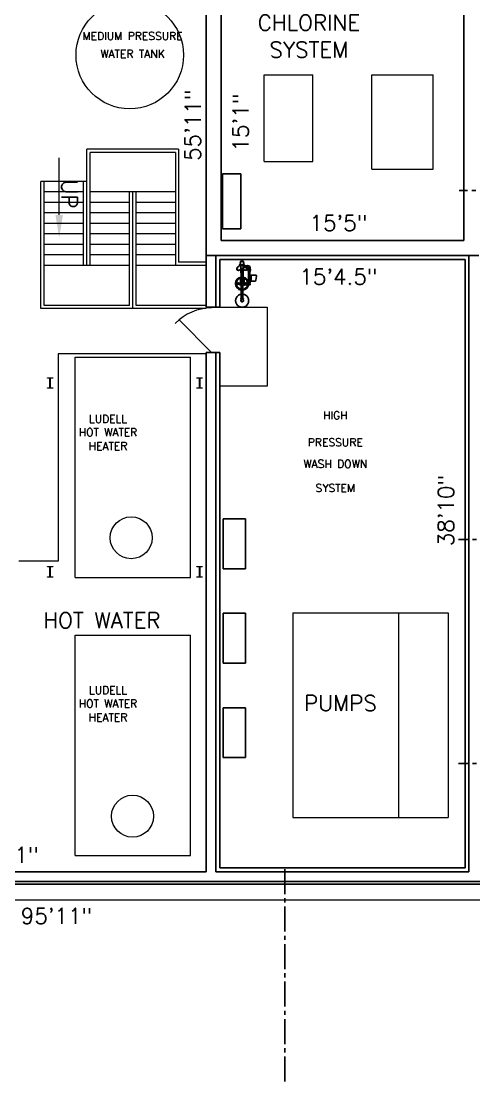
# Model space of a CAD drawing. Header units: inches. Extents: x -578 to 4567, y -980 to 6106.
# Drawn here: x 2173 to 2518, y 3358 to 4164 of the extents above; entities that cross this region are included whole.
import ezdxf
from ezdxf.enums import TextEntityAlignment as Align

# ---------------------------------------------------------------- set-up
doc = ezdxf.new("R2010")
doc.units = ezdxf.units.IN
doc.header["$LTSCALE"] = 25.4
doc.header["$MEASUREMENT"] = 0
doc.linetypes.add('CENTER2', pattern=[1.125, 0.75, -0.125, 0.125, -0.125])
doc.layers.get('0').update_dxf_attribs({"linetype": 'CONTINUOUS', "lineweight": 20})
for name, color, linetype in [('A-COL-GRID', 8, 'CENTER2'), ('A-DIMS', 1, 'CONTINUOUS'), ('A-ELEC', 6, 'CONTINUOUS'), ('A-FIXT', 4, 'CONTINUOUS'), ('A-ROOMNAME', 6, 'CONTINUOUS'), ('A-TEXT', 2, 'CONTINUOUS'), ('A-WALL-CMU', 30, 'CONTINUOUS'), ('A-WALL-IMP', 6, 'CONTINUOUS')]:
    doc.layers.add(name, color=color, linetype=linetype)
for name, color, linetype, lineweight in [('A-COLUMNS', 6, 'CONTINUOUS', 20), ('A-CURB', 13, 'CONTINUOUS', 20), ('A-DOOR', 1, 'CONTINUOUS', 20), ('A-EQ', 111, 'CONTINUOUS', 20), ('A-STAIR', 4, 'CONTINUOUS', 20)]:
    doc.layers.add(name, color=color, linetype=linetype, lineweight=lineweight)
doc.styles.add('ROMANS', font='romans')
doc.styles.add('SIMPLEX', font='simplex')

# ---------------------------------------------------------------- blocks, each defined once
blk = doc.blocks.new('15410016')
for points in [[(-4.86, 3.94, 0), (-4.97, 4.42, 0), (-5.12, 4.89, 0), (-5.33, 5.34, 0), (-5.57, 5.76, 0), (-5.86, 6.17, 0), (-6.19, 6.54, 0), (-6.55, 6.87, 0), (-6.94, 7.17, 0), (-7.36, 7.43, 0), (-7.8, 7.65, 0), (-8.26, 7.82, 0), (-8.74, 7.94, 0), (-9.22, 8.02, 0), (-9.72, 8.05, 0), (-10.21, 8.03, 0), (-10.7, 7.96, 0), (-11.18, 7.85, 0), (-11.64, 7.69, 0), (-12.09, 7.48, 0), (-12.51, 7.23, 0), (-12.91, 6.94, 0), (-13.28, 6.61, 0), (-13.61, 6.24, 0), (-13.9, 5.85, 0), (-14.16, 5.43, 0), (-14.37, 4.98, 0), (-14.54, 4.52, 0), (-14.66, 4.04, 0), (-14.73, 3.55, 0), (-14.75, 3.06, 0), (-14.73, 2.57, 0), (-14.65, 2.08, 0), (-14.53, 1.6, 0), (-14.37, 1.14, 0), (-14.15, 0.7, 0), (-13.9, 0.27, 0), (-13.6, -0.12, 0), (-13.27, -0.48, 0), (-12.9, -0.81, 0), (-12.5, -1.1, 0), (-12.08, -1.35, 0), (-11.63, -1.56, 0), (-11.17, -1.72, 0), (-10.69, -1.84, 0), (-10.2, -1.9, 0), (-9.71, -1.92, 0), (-9.22, -1.89, 0), (-8.73, -1.81, 0), (-8.25, -1.69, 0), (-7.79, -1.51, 0), (-7.35, -1.3, 0), (-6.93, -1.04, 0), (-6.54, -0.74, 0), (-6.18, -0.4, 0), (-5.85, -0.03, 0), (-5.57, 0.37, 0), (-5.32, 0.8, 0), (-5.12, 1.25, 0), (-4.97, 1.72, 0), (-4.86, 2.2, 0)], [(-9.35, 3.94, 0), (-9.43, 3.98, 0), (-9.52, 4, 0), (-9.6, 4.02, 0), (-9.69, 4.03, 0), (-9.78, 4.03, 0), (-9.87, 4.03, 0), (-9.96, 4.02, 0), (-10.05, 3.99, 0), (-10.13, 3.96, 0), (-10.21, 3.93, 0), (-10.29, 3.88, 0), (-10.36, 3.83, 0), (-10.43, 3.77, 0), (-10.49, 3.71, 0), (-10.55, 3.64, 0), (-10.6, 3.57, 0), (-10.64, 3.49, 0), (-10.67, 3.41, 0), (-10.7, 3.32, 0), (-10.72, 3.23, 0), (-10.73, 3.14, 0), (-10.74, 3.06, 0), (-10.73, 2.97, 0), (-10.72, 2.88, 0), (-10.7, 2.79, 0), (-10.67, 2.71, 0), (-10.63, 2.63, 0), (-10.59, 2.55, 0), (-10.54, 2.48, 0), (-10.48, 2.41, 0), (-10.42, 2.34, 0), (-10.35, 2.29, 0), (-10.27, 2.24, 0), (-10.19, 2.19, 0), (-10.11, 2.16, 0), (-10.03, 2.13, 0), (-9.94, 2.11, 0), (-9.85, 2.1, 0), (-9.76, 2.1, 0), (-9.67, 2.1, 0), (-9.59, 2.11, 0), (-9.5, 2.13, 0), (-9.41, 2.16, 0), (-9.33, 2.2, 0)], [(-9.76, 3.94, 0), (-9.85, 3.94, 0), (-9.93, 3.93, 0), (-10.02, 3.9, 0), (-10.1, 3.88, 0), (-10.18, 3.84, 0), (-10.25, 3.8, 0), (-10.32, 3.74, 0), (-10.38, 3.69, 0), (-10.44, 3.62, 0), (-10.49, 3.55, 0), (-10.54, 3.48, 0), (-10.57, 3.4, 0), (-10.6, 3.32, 0), (-10.63, 3.24, 0), (-10.64, 3.15, 0), (-10.64, 3.06, 0), (-10.64, 2.98, 0), (-10.63, 2.89, 0), (-10.6, 2.81, 0), (-10.57, 2.73, 0), (-10.54, 2.65, 0), (-10.49, 2.58, 0), (-10.44, 2.51, 0), (-10.38, 2.44, 0), (-10.32, 2.39, 0), (-10.25, 2.33, 0), (-10.18, 2.29, 0), (-10.1, 2.25, 0), (-10.02, 2.23, 0), (-9.93, 2.2, 0), (-9.85, 2.19, 0), (-9.76, 2.19, 0)], [(-9.35, 3.94, 0), (-9.76, 3.94, 0)], [(-9.76, 2.19, 0), (-9.33, 2.2, 0)], [(-8.34, 3.94, 0), (-9.35, 3.94, 0)], [(-8.34, 3.94, 0), (-9.35, 3.94, 0)], [(-8.34, 2.2, 0), (-9.33, 2.2, 0)], [(-8.34, 2.2, 0), (-9.33, 2.2, 0)], [(-8.34, 2.29, 0), (-8.34, 3.97, 0)], [(-8.34, 2.29, 0), (-8.34, 3.97, 0)], [(-8.34, 2.15, 0), (-8.34, 2.3, 0)], [(-8.34, 2.15, 0), (-8.34, 2.3, 0)], [(-8.15, 4.03, 0), (-8.28, 4.03, 0)], [(-8.15, 4.03, 0), (-8.28, 4.03, 0)], [(-8.15, 2.09, 0), (-8.28, 2.09, 0)], [(-8.15, 2.09, 0), (-8.28, 2.09, 0)], [(-8.09, 2.28, 0), (-8.09, 3.97, 0)], [(-8.09, 2.28, 0), (-8.09, 3.97, 0)], [(-8.09, 2.29, 0), (-8.09, 2.48, 0)], [(-8.09, 2.29, 0), (-8.09, 2.48, 0)], [(-8.09, 2.29, 0), (-8.09, 2.48, 0)], [(-8.09, 2.29, 0), (-8.09, 2.48, 0)], [(-8.09, 2.15, 0), (-8.09, 2.3, 0)], [(-8.09, 2.15, 0), (-8.09, 2.3, 0)], [(4.38, 3.72, 0), (-8.08, 3.72, 0)], [(4.38, 2.41, 0), (-8.08, 2.41, 0)], [(2.1, 1.45, 0), (2.1, 1.33, 0)], [(2.1, 1.45, 0), (6.5, 1.45, 0)], [(2.1, 1.33, 0), (6.5, 1.33, 0)], [(2.39, 3.72, 0), (2.39, 4.83, 0)], [(2.39, 1.45, 0), (2.39, 2.41, 0)], [(2.39, 1.45, 0), (2.39, 1.63, 0)], [(2.39, 0.88, 0), (2.39, 1.33, 0)], [(2.39, -3.04, 0), (2.39, 1.33, 0)], [(2.53, 4.96, 0), (2.53, 4.96, 0)], [(2.53, 1.77, 0), (2.53, 1.77, 0)], [(2.53, 0.74, 0), (2.53, 0.74, 0)], [(2.66, 4.83, 0), (2.66, 3.72, 0)], [(2.66, 2.41, 0), (2.66, 1.45, 0)], [(2.66, 1.45, 0), (2.66, 1.63, 0)], [(2.66, 0.88, 0), (2.66, 1.33, 0)], [(2.66, 1.33, 0), (2.66, 1.01, 0)], [(2.66, 0.88, 0), (2.66, -3.04, 0)], [(2.76, 5.89, 0), (2.76, 6.1, 0)], [(2.76, 0.04, 0), (2.76, 0.23, 0)], [(3.02, 5.5, 0), (3.02, 3.72, 0)], [(3.02, 2.41, 0), (3.02, 1.45, 0)], [(3.02, 1.33, 0), (3.02, 0.64, 0)], [(3.52, 5.5, 0), (3.52, 3.72, 0)], [(3.52, 2.41, 0), (3.52, 1.45, 0)], [(3.52, 0.63, 0), (3.52, 1.33, 0)], [(3.52, 1.31, 0), (3.52, 0.97, 0)], [(3.77, 0.04, 0), (3.77, 0.25, 0)], [(3.78, 5.88, 0), (3.78, 6.02, 0)], [(4.38, 4.16, 0), (5.52, 4.16, 0)], [(4.38, 4.16, 0), (4.38, 1.99, 0)], [(5.52, 3.62, 0), (4.38, 3.62, 0)], [(5.52, 2.53, 0), (4.38, 2.53, 0)], [(4.38, 1.99, 0), (5.52, 1.99, 0)], [(6.63, 4.29, 0), (5.52, 4.29, 0)], [(5.52, 4.29, 0), (5.52, 1.83, 0)], [(5.52, 3.67, 0), (6.63, 3.67, 0)], [(5.52, 2.48, 0), (6.63, 2.48, 0)], [(5.52, 1.83, 0), (6.63, 1.83, 0)], [(5.95, 1.83, 0), (5.95, 1.45, 0)], [(6.2, 1.83, 0), (6.2, 1.45, 0)], [(6.5, 1.45, 0), (6.5, 1.33, 0)], [(6.63, 1.83, 0), (6.63, 4.29, 0)], [(6.63, 4.16, 0), (7.77, 4.16, 0)], [(7.77, 3.62, 0), (6.63, 3.62, 0)], [(7.77, 2.53, 0), (6.63, 2.53, 0)], [(6.63, 1.99, 0), (7.77, 1.99, 0)], [(14.56, 3.72, 0), (7.76, 3.72, 0)], [(14.56, 2.41, 0), (7.76, 2.41, 0)], [(7.77, 4.16, 0), (7.77, 1.99, 0)], [(14.58, 3.85, 0), (8.21, 3.85, 0)], [(14.58, 2.28, 0), (8.21, 2.28, 0)], [(15.71, 6.5, 0), (15.64, 6.61, 0), (15.57, 6.7, 0), (15.48, 6.79, 0), (15.39, 6.87, 0), (15.29, 6.94, 0), (15.18, 7, 0), (15.07, 7.05, 0), (14.95, 7.09, 0), (14.83, 7.11, 0), (14.71, 7.13, 0), (14.59, 7.13, 0), (14.46, 7.12, 0), (14.34, 7.1, 0), (14.23, 7.06, 0), (14.11, 7.02, 0), (14, 6.96, 0), (13.9, 6.9, 0), (13.8, 6.82, 0), (13.72, 6.73, 0), (13.64, 6.64, 0), (13.57, 6.54, 0), (13.51, 6.43, 0), (13.46, 6.32, 0), (13.42, 6.2, 0), (13.39, 6.08, 0), (13.38, 5.96, 0), (13.38, 5.84, 0), (13.39, 5.72, 0), (13.41, 5.6, 0), (13.44, 5.48, 0), (13.49, 5.36, 0), (13.55, 5.25, 0)], [(14.58, 2.28, 0), (14.58, 3.97, 0)], [(14.58, 2.28, 0), (14.58, 3.97, 0)], [(14.58, 2.29, 0), (14.58, 2.48, 0)], [(14.58, 2.29, 0), (14.58, 2.48, 0)], [(14.58, 2.29, 0), (14.58, 2.48, 0)], [(14.58, 2.29, 0), (14.58, 2.48, 0)], [(14.58, 2.15, 0), (14.58, 2.3, 0)], [(14.58, 2.15, 0), (14.58, 2.3, 0)], [(14.64, 4.03, 0), (14.76, 4.03, 0)], [(14.64, 4.03, 0), (14.76, 4.03, 0)], [(14.64, 2.09, 0), (14.76, 2.09, 0)], [(14.64, 2.09, 0), (14.76, 2.09, 0)], [(14.82, 2.29, 0), (14.82, 3.97, 0)], [(14.82, 2.29, 0), (14.82, 3.97, 0)], [(14.82, 3.94, 0), (15.84, 3.94, 0)], [(14.82, 3.94, 0), (15.84, 3.94, 0)], [(14.82, 2.15, 0), (14.82, 2.3, 0)], [(14.82, 2.15, 0), (14.82, 2.3, 0)], [(14.82, 2.2, 0), (15.82, 2.2, 0)], [(14.82, 2.2, 0), (15.82, 2.2, 0)], [(15.28, 1.45, 0), (15.28, 1.57, 0)], [(17.02, 1.64, 0), (15.35, 1.64, 0)], [(17.04, 1.39, 0), (15.35, 1.39, 0)], [(15.38, 1.64, 0), (15.38, 2.2, 0)], [(15.47, 1.11, 0), (15.47, 1.39, 0)], [(15.65, 1.11, 0), (15.47, 1.11, 0)], [(15.65, 1.11, 0), (16.87, 1.11, 0)], [(15.65, -1.2, 0), (15.65, 1.11, 0)], [(15.82, 2.2, 0), (15.9, 2.16, 0), (15.99, 2.13, 0), (16.07, 2.11, 0), (16.16, 2.1, 0), (16.25, 2.1, 0), (16.34, 2.1, 0), (16.43, 2.11, 0), (16.51, 2.13, 0), (16.6, 2.16, 0), (16.68, 2.19, 0), (16.76, 2.24, 0), (16.83, 2.29, 0), (16.9, 2.34, 0), (16.97, 2.41, 0), (17.02, 2.48, 0), (17.07, 2.55, 0), (17.12, 2.63, 0), (17.15, 2.71, 0), (17.18, 2.79, 0), (17.2, 2.88, 0), (17.22, 2.97, 0), (17.22, 3.06, 0), (17.22, 3.14, 0), (17.21, 3.23, 0), (17.19, 3.32, 0), (17.16, 3.41, 0), (17.13, 3.49, 0), (17.08, 3.57, 0), (17.03, 3.64, 0), (16.98, 3.71, 0), (16.92, 3.77, 0), (16.85, 3.83, 0), (16.78, 3.88, 0), (16.7, 3.93, 0), (16.62, 3.96, 0), (16.53, 3.99, 0), (16.45, 4.02, 0), (16.36, 4.03, 0), (16.27, 4.03, 0), (16.18, 4.03, 0), (16.09, 4.02, 0), (16, 4, 0), (15.92, 3.98, 0), (15.84, 3.94, 0)], [(16.25, 2.19, 0), (15.82, 2.2, 0)], [(15.84, 3.94, 0), (16.25, 3.94, 0)], [(16.25, 2.19, 0), (16.33, 2.19, 0), (16.42, 2.2, 0), (16.5, 2.23, 0), (16.58, 2.25, 0), (16.66, 2.29, 0), (16.74, 2.33, 0), (16.81, 2.39, 0), (16.87, 2.44, 0), (16.93, 2.51, 0), (16.98, 2.58, 0), (17.02, 2.65, 0), (17.06, 2.73, 0), (17.09, 2.81, 0), (17.11, 2.89, 0), (17.12, 2.98, 0), (17.13, 3.06, 0), (17.12, 3.15, 0), (17.11, 3.24, 0), (17.09, 3.32, 0), (17.06, 3.4, 0), (17.02, 3.48, 0), (16.98, 3.55, 0), (16.93, 3.62, 0), (16.87, 3.69, 0), (16.81, 3.74, 0), (16.74, 3.8, 0), (16.66, 3.84, 0), (16.58, 3.88, 0), (16.5, 3.9, 0), (16.42, 3.93, 0), (16.33, 3.94, 0), (16.25, 3.94, 0)], [(17.68, 2.19, 0), (16.67, 2.19, 0)], [(17.68, 3.93, 0), (16.69, 3.93, 0)], [(16.87, 1.11, 0), (17.05, 1.11, 0)], [(16.87, -1.2, 0), (16.87, 1.11, 0)], [(17.16, 1.64, 0), (17.02, 1.64, 0)], [(17.16, 1.39, 0), (17.02, 1.39, 0)], [(17.05, 1.11, 0), (17.05, 1.39, 0)], [(17.12, 1.64, 0), (17.12, 2.19, 0)], [(17.23, 1.45, 0), (17.23, 1.57, 0)], [(17.68, 3.98, 0), (17.68, 3.83, 0)], [(17.68, 3.84, 0), (17.68, 2.16, 0)], [(17.87, 4.04, 0), (17.74, 4.04, 0)], [(17.87, 2.1, 0), (17.74, 2.1, 0)], [(17.93, 3.98, 0), (17.93, 3.83, 0)], [(17.93, 3.85, 0), (17.93, 2.16, 0)], [(19.5, 1.82, 0), (19.62, 1.82, 0), (19.75, 1.84, 0), (19.87, 1.87, 0), (19.98, 1.91, 0), (20.09, 1.96, 0), (20.2, 2.03, 0), (20.3, 2.1, 0), (20.39, 2.18, 0), (20.47, 2.27, 0), (20.54, 2.37, 0), (20.61, 2.48, 0), (20.66, 2.59, 0), (20.7, 2.7, 0), (20.73, 2.82, 0), (20.75, 2.94, 0), (20.75, 3.06, 0), (20.75, 3.19, 0), (20.73, 3.31, 0), (20.7, 3.43, 0), (20.66, 3.54, 0), (20.61, 3.65, 0), (20.54, 3.76, 0), (20.47, 3.86, 0), (20.39, 3.95, 0), (20.3, 4.03, 0), (20.2, 4.1, 0), (20.09, 4.17, 0), (19.98, 4.22, 0), (19.87, 4.26, 0), (19.75, 4.29, 0), (19.62, 4.31, 0), (19.5, 4.32, 0)], [(4.27, -3.08, 0), (4.07, -3.08, 0)], [(4.27, -1.83, 0), (4.27, -1.88, 0)], [(4.27, -1.88, 0), (4.27, -2.99, 0)], [(4.27, -3.08, 0), (4.27, -2.98, 0)], [(4.4, -3.13, 0), (4.31, -3.13, 0)], [(4.45, -1.79, 0), (4.45, -3.07, 0), (5.15, -3.07, 0), (5.15, -1.77, 0), (4.54, -1.77, 0)], [(4.45, -1.79, 0), (4.45, -1.88, 0)], [(4.45, -1.87, 0), (4.45, -3, 0)], [(4.45, -1.88, 0), (4.45, -2.99, 0)], [(4.45, -1.88, 0), (4.45, -2.99, 0)], [(4.45, -2.1, 0), (5.15, -2.1, 0)], [(4.45, -2.75, 0), (5.15, -2.75, 0)], [(4.45, -3.08, 0), (4.45, -2.98, 0)], [(4.45, -3.08, 0), (4.45, -2.98, 0)], [(4.45, -3.08, 0), (4.45, -2.98, 0)], [(5.15, -1.57, 0), (5.15, -3.42, 0), (6.22, -3.42, 0), (6.22, -1.43, 0), (5.47, -1.43, 0)], [(5.15, -1.96, 0), (6.22, -1.96, 0)], [(5.15, -2.89, 0), (6.22, -2.89, 0)], [(5.19, -4, 0), (5.19, -6.78, 0)], [(5.36, -3.42, 0), (5.36, -3.82, 0)], [(5.38, -3.81, 0), (9.57, -3.81, 0)], [(8.87, -8.05, 0), (5.81, -7.51, 0)], [(5.92, -3.42, 0), (5.92, -3.81, 0)], [(6.22, -2.1, 0), (6.92, -2.1, 0)], [(6.22, -2.75, 0), (6.92, -2.75, 0)], [(6.92, -1.81, 0), (12.58, -1.81, 0)], [(6.92, -1.81, 0), (6.92, -3.03, 0)], [(6.92, -3.03, 0), (12.58, -3.03, 0)], [(9.75, -4, 0), (9.75, -7.32, 0)], [(12.58, -2.08, 0), (13.28, -2.08, 0)], [(12.58, -2.73, 0), (13.28, -2.73, 0)], [(13.28, -1.94, 0), (14.36, -1.94, 0)], [(13.28, -2.87, 0), (14.36, -2.87, 0)], [(14.36, -2.08, 0), (15.06, -2.08, 0)], [(14.36, -2.73, 0), (15.06, -2.73, 0)], [(15.06, -1.75, 0), (15.06, -1.86, 0)], [(15.06, -2.97, 0), (15.06, -1.84, 0)], [(15.06, -3.06, 0), (15.06, -2.96, 0)], [(15.1, -1.71, 0), (15.17, -1.71, 0)], [(15.1, -3.11, 0), (15.17, -3.11, 0)], [(15.21, -1.76, 0), (15.43, -1.76, 0)], [(15.21, -2.97, 0), (15.21, -1.84, 0)], [(15.21, -3.06, 0), (15.21, -2.96, 0)], [(15.42, -3.06, 0), (15.21, -3.06, 0)], [(15.22, -1.75, 0), (15.22, -1.86, 0)], [(15.56, -1.25, 0), (15.56, -1.34, 0)], [(15.61, -1.2, 0), (15.71, -1.2, 0)], [(15.61, -1.38, 0), (15.71, -1.38, 0)], [(15.61, -1.38, 0), (15.61, -1.58, 0)], [(15.7, -1.2, 0), (16.83, -1.2, 0)], [(15.71, -1.2, 0), (16.82, -1.2, 0)], [(15.71, -1.2, 0), (16.82, -1.2, 0)], [(15.71, -1.38, 0), (16.82, -1.38, 0)], [(16.92, -1.2, 0), (16.81, -1.2, 0)], [(16.92, -1.2, 0), (16.81, -1.2, 0)], [(16.92, -1.2, 0), (16.81, -1.2, 0)], [(16.92, -1.38, 0), (16.81, -1.38, 0)], [(16.91, -1.38, 0), (16.91, -1.58, 0)], [(16.96, -1.25, 0), (16.96, -1.34, 0)]]:
    blk.add_polyline3d(points)
for points in [[(6.22, -1.77, 0), (6.92, -1.77, 0), (6.92, -3.07, 0)], [(6.22, -1.77, 0), (6.92, -3.07, 0), (6.22, -3.07, 0)], [(12.58, -1.76, 0), (13.28, -1.76, 0), (13.28, -3.06, 0)], [(12.58, -1.76, 0), (13.28, -3.06, 0), (12.58, -3.06, 0)], [(13.28, -1.41, 0), (14.36, -1.41, 0), (14.36, -3.4, 0)], [(13.28, -1.41, 0), (14.36, -3.4, 0), (13.28, -3.4, 0)], [(14.36, -1.76, 0), (15.06, -1.76, 0), (15.06, -3.06, 0)], [(14.36, -1.76, 0), (15.06, -3.06, 0), (14.36, -3.06, 0)]]:
    blk.add_polyline3d(points, close=True)
for centre, radius in [((-1.02, 4.21), 0.023), ((-1.02, 1.92), 0.023), ((-0.63, 0.84), 0.023), ((-0.57, 5.28), 0.023), ((0.13, 6.2), 0.023), ((1.05, 6.91), 0.023), ((2.12, 7.35), 0.023), ((3.27, 7.5), 0.023), ((4.42, 7.35), 0.023), ((5.49, 6.91), 0.023), ((6.41, 6.2), 0.023), ((7.11, 5.28), 0.023), ((7.11, 0.85), 0.023), ((7.56, 4.21), 0.023), ((7.56, 1.92), 0.023), ((14.25, 6.53), 0.219), ((20.25, 3.06), 0.219), ((0.13, -0.07), 0.023), ((1.05, -0.78), 0.023), ((2.12, -1.22), 0.023), ((3.27, -1.37), 0.023), ((4.42, -1.22), 0.023), ((5.49, -0.78), 0.023), ((6.41, -0.07), 0.023), ((14.25, -0.4), 0.219)]:
    blk.add_circle(centre, radius)
for centre, radius, start, end in [((3.27, 3.06), 5, 7.55628, 172.44372), ((-8.27, 3.97), 0.063, 91.99991, 179.99987), ((-8.27, 3.97), 0.063, 91.99991, 179.99987), ((-8.27, 2.15), 0.063, 180.00013, 268.00009), ((-8.27, 2.15), 0.063, 180.00013, 268.00009), ((-8.15, 3.97), 0.063, 0.00013, 88.00009), ((-8.15, 3.97), 0.063, 0.00013, 88.00009), ((-8.15, 2.15), 0.063, 271.99991, 359.99987), ((-8.15, 2.15), 0.063, 271.99991, 359.99987), ((3.27, 3.06), 5, 187.55626, 259.8864), ((3.27, 3.06), 4.84, 7.80115, 172.19885), ((3.27, 3.06), 4.84, 187.80109, 259.55707), ((3.27, 3.06), 4.69, 8.06326, 171.93674), ((3.27, 3.06), 4.69, 188.06331, 259.20432), ((3.27, 3.06), 4.31, 14.6592, 171.23025), ((3.27, 3.06), 4.31, 188.76983, 258.25274), ((3.27, 3.06), 1.41, 128.64416, 152.11967), ((3.27, 3.06), 1.41, 128.64416, 152.11967), ((3.27, 3.06), 1.41, 207.88097, 231.35648), ((2.53, 4.83), 0.136, 89.99996, 180.00004), ((2.53, 1.63), 0.136, 89.99996, 180.00004), ((2.53, 0.88), 0.136, 179.99996, 270.00004), ((2.53, 4.83), 0.136, 359.99996, 450.00004), ((2.53, 1.63), 0.136, 359.99996, 450.00004), ((2.53, 0.88), 0.136, 269.99996, 360.00004), ((3.27, 3.06), 1.41, 100.24156, 115.52035), ((3.27, 3.06), 1.41, 100.24156, 115.52035), ((3.27, 3.06), 4.84, 262.81603, 352.19883), ((3.27, 3.06), 5, 263.04132, 352.44372), ((3.27, 3.06), 4.69, 262.57489, 351.93672), ((3.27, 3.06), 4.31, 261.92518, 345.53621), ((3.27, 3.06), 1.41, 244.47984, 256.56105), ((3.27, 3.06), 1.41, 244.47965, 259.75844), ((3.22, 6.08), 0.469, 156.36948, 179.81075), ((3.22, 6.08), 0.469, 179.80892, 184.51155), ((3.16, 5.89), 0.403, 155.00036, 180.00041), ((3.16, 5.89), 0.403, 179.99959, 204.99964), ((3.16, 0.24), 0.404, 155.01538, 180.00048), ((3.16, 0.24), 0.404, 179.99953, 204.98462), ((3.23, 0.05), 0.472, 173.42182, 179.99686), ((3.23, 0.05), 0.472, 180.00211, 203.2769), ((3.25, 6.07), 0.492, 133.49739, 156.36563), ((3.21, 5.87), 0.46, 131.61171, 154.99764), ((3.21, 5.92), 0.46, 205.00053, 228.38646), ((3.21, 0.22), 0.46, 131.63341, 155.0148), ((3.21, 0.26), 0.46, 204.98524, 228.36663), ((3.24, 5.83), 0.51, 110.20147, 131.61504), ((3.24, 5.96), 0.51, 228.38236, 249.79594), ((3.26, 6.06), 0.512, 111.4004, 133.50216), ((3.24, 0.18), 0.509, 110.21337, 131.63372), ((3.27, 6.04), 0.537, 89.80856, 111.39713), ((3.27, 5.77), 0.572, 90.00085, 110.20132), ((3.27, 6.01), 0.572, 249.8015, 270.00196), ((3.27, 0.12), 0.571, 89.99975, 110.21295), ((3.2, 5.87), 0.106, 151.52024, 179.99661), ((3.2, 5.87), 0.106, 180.00069, 208.47706), ((3.2, 0.27), 0.106, 151.52213, 179.9985), ((3.2, 0.27), 0.106, 180.00177, 208.47814), ((3.23, 5.86), 0.146, 127.3699, 151.52692), ((3.23, 5.89), 0.146, 208.47916, 232.63618), ((3.23, 0.25), 0.146, 127.36564, 151.52267), ((3.23, 0.29), 0.146, 208.47673, 232.63375), ((3.25, 5.83), 0.185, 107.54594, 127.36), ((3.25, 5.92), 0.185, 232.63199, 252.44605), ((3.25, 0.22), 0.185, 107.55315, 127.36721), ((3.25, 0.32), 0.185, 232.63279, 252.44685), ((3.27, 5.78), 0.235, 90.00454, 107.55715), ((3.27, 5.97), 0.235, 252.44285, 269.99546), ((3.27, 0.17), 0.235, 89.99979, 107.5524), ((3.27, 0.36), 0.235, 252.44681, 269.99942), ((3.27, 6.04), 0.537, 68.21942, 89.80801), ((3.27, 5.77), 0.572, 69.79868, 89.99915), ((3.27, 5.78), 0.235, 72.44285, 89.99546), ((3.27, 5.97), 0.235, 270.00454, 287.55715), ((3.27, 6.01), 0.572, 269.99804, 290.1985), ((3.27, 0.12), 0.571, 69.78705, 90.00025), ((3.27, 0.17), 0.235, 72.4476, 90.00021), ((3.27, 0.36), 0.235, 270.00058, 287.55319), ((3.29, 5.83), 0.185, 52.64, 72.45406), ((3.29, 5.92), 0.185, 287.55395, 307.36801), ((3.29, 0.22), 0.185, 52.63279, 72.44685), ((3.29, 0.32), 0.185, 287.55315, 307.36721), ((3.31, 5.86), 0.146, 28.47308, 52.6301), ((3.31, 5.89), 0.146, 307.36382, 331.52084), ((3.31, 0.25), 0.146, 28.47733, 52.63436), ((3.31, 0.29), 0.146, 307.36625, 331.52327), ((3.34, 5.87), 0.106, 0.00339, 28.47976), ((3.34, 5.87), 0.106, 331.52294, 359.99931), ((3.34, 0.27), 0.106, 0.0015, 28.47787), ((3.34, 0.27), 0.106, 331.52186, 359.99823), ((3.29, 5.83), 0.51, 48.38651, 69.80008), ((3.29, 5.96), 0.51, 290.20251, 311.61609), ((3.29, 0.18), 0.509, 48.36628, 69.78663), ((3.28, 6.06), 0.512, 46.11749, 68.21925), ((3.27, 3.06), 1.41, 38.14257, 79.75757), ((3.27, 3.06), 1.41, 38.14257, 79.75757), ((3.27, 3.06), 1.41, 280.24194, 321.85694), ((3.27, 3.06), 1.41, 280.24194, 321.85694), ((3.32, 0.26), 0.46, 311.63337, 335.01476), ((3.29, 6.07), 0.492, 23.25249, 46.12073), ((3.32, 5.87), 0.46, 24.9999, 48.38583), ((3.32, 5.92), 0.46, 311.61601, 335.00194), ((3.32, 0.22), 0.46, 24.9852, 48.36659), ((3.31, 6.08), 0.469, 359.80815, 383.24942), ((3.37, 5.89), 0.403, 359.99959, 384.99964), ((3.37, 5.89), 0.403, 335.00036, 360.00041), ((3.37, 0.24), 0.404, 359.99952, 384.98462), ((3.37, 0.24), 0.404, 335.01538, 360.00047), ((3.3, 0.05), 0.472, 336.72605, 360.00083), ((3.3, 0.05), 0.472, 0.00311, 3.61513), ((3.31, 6.08), 0.469, 351.86129, 359.8092), ((4, 7.13), 0.187, 79.82226, 90.00709), ((14.63, 0.25), 1.25, 149.9748, 325.14751), ((9.76, 3.06), 4.38, 11.55179, 30.02563), ((9.76, 3.06), 4.37, 329.97789, 348.56276), ((14.64, 3.97), 0.063, 91.99991, 179.99987), ((14.64, 3.97), 0.063, 91.99991, 179.99987), ((14.64, 2.15), 0.063, 180.00013, 268.00009), ((14.64, 2.15), 0.063, 180.00013, 268.00009), ((14.76, 3.97), 0.063, 0.00013, 88.00009), ((14.76, 3.97), 0.063, 0.00013, 88.00009), ((14.76, 2.15), 0.063, 271.99991, 359.99987), ((14.76, 2.15), 0.063, 271.99991, 359.99987), ((15.35, 1.57), 0.063, 90.02743, 178.02739), ((15.35, 1.45), 0.063, 181.97261, 269.97257), ((19.5, 8.69), 4.38, 209.97576, 270.02468), ((19.5, -2.56), 4.38, 89.9753, 126.94039), ((17.16, 1.57), 0.063, 2.0181, 90.01805), ((17.16, 1.45), 0.063, 269.98195, 357.9819), ((17.75, 3.98), 0.063, 92.00446, 180.00441), ((17.75, 2.16), 0.063, 180.00013, 268.00009), ((17.87, 3.98), 0.063, 359.99559, 447.99554), ((17.87, 2.16), 0.063, 271.99991, 359.99987), ((2.53, -3.04), 0.136, 179.99996, 270.00004), ((2.53, -3.04), 0.136, 269.99996, 360.00004), ((4.07, -1.6), 1.48, 198.44901, 269.99999), ((3.25, 0.06), 0.492, 203.27508, 226.08131), ((3.24, 0.3), 0.509, 228.36628, 249.78663), ((3.26, 0.07), 0.508, 226.08201, 248.25541), ((3.27, 0.36), 0.571, 249.78677, 269.99997), ((3.27, 0.09), 0.528, 248.25404, 269.99972), ((3.27, 0.36), 0.571, 270.00003, 290.21323), ((3.27, 0.09), 0.528, 269.99974, 291.74542), ((3.29, 0.3), 0.509, 290.21337, 311.63372), ((3.27, 0.07), 0.508, 291.74618, 313.91958), ((3.28, 0.06), 0.492, 313.91869, 336.72492), ((4.31, -3.08), 0.0453, 180.00127, 268.00122), ((4.4, -3.08), 0.0453, 271.99878, 359.99873), ((4.4, -3.08), 0.0453, 271.99878, 359.99873), ((4.4, -3.08), 0.0453, 271.99878, 359.99873), ((5.38, -4), 0.188, 89.99996, 180.00004), ((5.94, -6.78), 0.75, 179.99997, 260.00154), ((9, -7.32), 0.75, 260.00181, 360.00018), ((9.57, -4), 0.188, 359.99996, 450.00004), ((15.1, -1.76), 0.0453, 91.98567, 179.98563), ((15.1, -3.06), 0.0453, 180.01437, 268.01433), ((15.17, -1.76), 0.0453, 0.01437, 88.01433), ((15.17, -3.06), 0.0453, 271.98567, 359.98563), ((15.43, -1.58), 1.48, 269.58139, 359.99978), ((15.43, -1.58), 0.18, 269.99836, 359.99845), ((15.61, -1.25), 0.0453, 89.95699, 177.95695), ((15.61, -1.34), 0.0453, 182.04305, 270.04301), ((16.91, -1.25), 0.0452, 1.97978, 89.97974), ((16.91, -1.25), 0.0452, 1.97978, 89.97974), ((16.91, -1.25), 0.0452, 1.97978, 89.97974), ((16.91, -1.34), 0.0452, 270.02026, 358.02022)]:
    blk.add_arc(centre, radius, start, end)

msp = doc.modelspace()

# ---------------------------------------------------------------- linework, layer by layer
at = {"layer": 'A-COL-GRID'}
for p, q in [((2770.64263, 4035), (2507.075714, 4035)), ((2771.14263, 3769), (2506.575714, 3769)), ((2771.14263, 3598), (2506.575714, 3598)), ((2374, 3517.5), (2374, 2484.5))]:
    msp.add_line(p, q, dxfattribs=at)
at = {"layer": 'A-COLUMNS'}
for points in [[(2195, 3892.353805), (2197.0075, 3892.353805), (2197.0075, 3892.038805), (2195.5575, 3892.038805, 0.4142135624), (2195.1225, 3891.603805), (2195.1225, 3884.993805, 0.4142135624), (2195.5575, 3884.558805), (2197.0075, 3884.558805), (2197.0075, 3884.243805), (2192.9925, 3884.243805), (2192.9925, 3884.558805), (2194.4425, 3884.558805, 0.4142135624), (2194.8775, 3884.993805), (2194.8775, 3891.603805, 0.4142135624), (2194.4425, 3892.038805), (2192.9925, 3892.038805), (2192.9925, 3892.353805), (2195, 3892.353805)], [(2309, 3892.353805), (2311.0075, 3892.353805), (2311.0075, 3892.038805), (2309.5575, 3892.038805, 0.4142135624), (2309.1225, 3891.603805), (2309.1225, 3884.993805, 0.4142135624), (2309.5575, 3884.558805), (2311.0075, 3884.558805), (2311.0075, 3884.243805), (2306.9925, 3884.243805), (2306.9925, 3884.558805), (2308.4425, 3884.558805, 0.4142135624), (2308.8775, 3884.993805), (2308.8775, 3891.603805, 0.4142135624), (2308.4425, 3892.038805), (2306.9925, 3892.038805), (2306.9925, 3892.353805), (2309, 3892.353805)], [(2195, 3748.353805), (2197.0075, 3748.353805), (2197.0075, 3748.038805), (2195.5575, 3748.038805, 0.4142135624), (2195.1225, 3747.603805), (2195.1225, 3740.993805, 0.4142135624), (2195.5575, 3740.558805), (2197.0075, 3740.558805), (2197.0075, 3740.243805), (2192.9925, 3740.243805), (2192.9925, 3740.558805), (2194.4425, 3740.558805, 0.4142135624), (2194.8775, 3740.993805), (2194.8775, 3747.603805, 0.4142135624), (2194.4425, 3748.038805), (2192.9925, 3748.038805), (2192.9925, 3748.353805), (2195, 3748.353805)], [(2309, 3748.353805), (2311.0075, 3748.353805), (2311.0075, 3748.038805), (2309.5575, 3748.038805, 0.4142135624), (2309.1225, 3747.603805), (2309.1225, 3740.993805, 0.4142135624), (2309.5575, 3740.558805), (2311.0075, 3740.558805), (2311.0075, 3740.243805), (2306.9925, 3740.243805), (2306.9925, 3740.558805), (2308.4425, 3740.558805, 0.4142135624), (2308.8775, 3740.993805), (2308.8775, 3747.603805, 0.4142135624), (2308.4425, 3748.038805), (2306.9925, 3748.038805), (2306.9925, 3748.353805), (2309, 3748.353805)]]:
    msp.add_lwpolyline(points, format="xyb", dxfattribs=at)
at = {"layer": 'A-CURB'}
for p, q in [((2324.5, 3946), (2360.5, 3946)), ((2360.5, 3946), (2360.5, 3886)), ((2314, 3910.5), (2201, 3910.5)), ((2201, 3910.5), (2201, 3752.298805)), ((2360.5, 3886), (2324.5, 3886)), ((2201, 3752.298805), (2171, 3752.298805)), ((2566, 3494), (1958.5, 3494))]:
    msp.add_line(p, q, dxfattribs=at)
at = {"layer": 'A-DOOR'}
msp.add_line((2318, 3911.5), (2293.301264, 3936.378581), dxfattribs=at)
msp.add_arc((2318, 3907.5), 38, 90, 136.383755273, dxfattribs=at)
at = {"layer": 'A-ELEC'}
for p, q in [((2326.5, 4047.775081), (2340.5, 4047.775081)), ((2326.5, 4005.775081), (2326.5, 4047.775081)), ((2340.5, 4005.775081), (2340.5, 4047.775081)), ((2326.5, 4005.775081), (2340.5, 4005.775081)), ((2327, 3784.669469), (2344, 3784.669469)), ((2327, 3784.669469), (2327, 3746.669469)), ((2344, 3784.669469), (2344, 3746.669469)), ((2327, 3746.669469), (2344, 3746.669469)), ((2327, 3712.669469), (2344, 3712.669469)), ((2327, 3712.669469), (2327, 3674.669469)), ((2344, 3712.669469), (2344, 3674.669469)), ((2327, 3674.669469), (2344, 3674.669469)), ((2327, 3640.669469), (2344, 3640.669469)), ((2327, 3640.669469), (2327, 3602.669469)), ((2344, 3640.669469), (2344, 3602.669469)), ((2327, 3602.669469), (2344, 3602.669469))]:
    msp.add_line(p, q, dxfattribs=at)
at = {"layer": 'A-EQ'}
for p, q in [((2358.312212, 4123.289677), (2395.312212, 4123.289677)), ((2358.312212, 4057.289677), (2358.312212, 4123.289677)), ((2395.312212, 4057.289677), (2395.312212, 4123.289677)), ((2440.312212, 4123.289677), (2487.312212, 4123.289677)), ((2440.312212, 4051.289677), (2440.312212, 4123.289677)), ((2487.312212, 4051.289677), (2487.312212, 4123.289677)), ((2358.312212, 4057.289677), (2395.312212, 4057.289677)), ((2440.312212, 4051.289677), (2487.312212, 4051.289677)), ((2214, 3740), (2214, 3908)), ((2214, 3908), (2302, 3908)), ((2302, 3740), (2302, 3908)), ((2214, 3740), (2302, 3740)), ((2380.256145, 3713.041075), (2380.256145, 3556.865809)), ((2380.256145, 3713.041075), (2460.820431, 3713.041075)), ((2460.820431, 3713.041075), (2460.820431, 3556.865809)), ((2460.820431, 3713.041075), (2498.607518, 3713.041075)), ((2498.607518, 3713.041075), (2498.607518, 3556.865809)), ((2214, 3528), (2214, 3696)), ((2214, 3696), (2302, 3696)), ((2302, 3528), (2302, 3696)), ((2380.256145, 3556.865809), (2460.820431, 3556.865809)), ((2460.820431, 3556.865809), (2498.607518, 3556.865809)), ((2214, 3528), (2302, 3528))]:
    msp.add_line(p, q, dxfattribs=at)
for centre, radius in [((2255.717889, 4138.376377), 41), ((2256.820858, 3770.253317), 16), ((2257.820858, 3557.904112), 16)]:
    msp.add_circle(centre, radius, dxfattribs=at)
at = {"layer": 'A-STAIR'}
for p, q in [((2223, 3978), (2223, 4066.5)), ((2293, 4066.5), (2223, 4066.5)), ((2290.5, 4064), (2225.5, 4064)), ((2225.5, 3978), (2225.5, 4064)), ((2290.5, 4064), (2290.5, 3978)), ((2293, 4066.5), (2293, 3980.5)), ((2201.88934, 4016.429562), (2201.88934, 4059.897717)), ((2188, 3945), (2188, 4042)), ((2223, 4042), (2188, 4042)), ((2190.5, 3947.5), (2190.5, 4042)), ((2220.5, 3978), (2220.5, 4042)), ((2220.5, 4034), (2190.5, 4034)), ((2223, 3978), (2223, 4034)), ((2260.5, 4034), (2225.5, 4034)), ((2255.5, 3947.5), (2255.5, 4034)), ((2258, 3945), (2258, 4034)), ((2258, 3945), (2258, 4034)), ((2290.5, 4034), (2260.5, 4034)), ((2260.5, 3947.5), (2260.5, 4034)), ((2220.5, 4026), (2190.5, 4026)), ((2255.5, 4026), (2225.5, 4026)), ((2290.5, 4026), (2260.5, 4026)), ((2220.5, 4018), (2190.5, 4018)), ((2255.5, 4018), (2225.5, 4018)), ((2290.5, 4018), (2260.5, 4018)), ((2220.5, 4010), (2190.5, 4010)), ((2255.5, 4010), (2225.5, 4010)), ((2290.5, 4010), (2260.5, 4010)), ((2220.5, 4002), (2190.5, 4002)), ((2255.5, 4002), (2225.5, 4002)), ((2290.5, 4002), (2260.5, 4002)), ((2220.5, 3994), (2190.5, 3994)), ((2255.5, 3994), (2225.5, 3994)), ((2290.5, 3994), (2260.5, 3994)), ((2220.5, 3986), (2190.5, 3986)), ((2255.5, 3986), (2225.5, 3986)), ((2290.5, 3986), (2260.5, 3986)), ((2255.5, 3978), (2190.5, 3978)), ((2314, 3978), (2260.5, 3978)), ((2314, 3980.5), (2293, 3980.5)), ((2258, 3945), (2188, 3945)), ((2255.5, 3947.5), (2190.5, 3947.5)), ((2314, 3945), (2258, 3945)), ((2314, 3947.5), (2260.5, 3947.5))]:
    msp.add_line(p, q, dxfattribs=at)
msp.add_solid([(2199.00934, 4016.429562), (2204.76934, 4016.429562), (2201.88934, 3999.149562)], dxfattribs=at)
at = {"layer": 'A-WALL-CMU'}
for p, q in [((2314, 4189.5), (2314, 3946)), ((2325.5, 4178), (2325.5, 3997)), ((2510.5, 3997), (2510.5, 4178)), ((2510.5, 3997), (2325.5, 3997)), ((2522, 3985.5), (2314, 3985.5)), ((2321.5, 3985.5), (2321.5, 3946)), ((2514.5, 3515.5), (2514.5, 3985.5)), ((2321.5, 3946), (2314, 3946)), ((2314, 3515.5), (2314, 3911.5)), ((2321.5, 3911.5), (2314, 3911.5)), ((2321.5, 3515.5), (2321.5, 3911.5)), ((2314, 3515.5), (2014, 3515.5)), ((2514.5, 3515.5), (2321.5, 3515.5)), ((2578, 3508), (1605.5, 3508))]:
    msp.add_line(p, q, dxfattribs=at)
at = {"layer": 'A-WALL-IMP'}
for p, q in [((2511.5, 3982.5), (2324.5, 3982.5)), ((2324.5, 3982.5), (2324.5, 3946)), ((2511.5, 3518.5), (2511.5, 3982.5)), ((2324.5, 3946), (2321.5, 3946)), ((2324.5, 3911.5), (2321.5, 3911.5)), ((2324.5, 3518.5), (2324.5, 3911.5)), ((2511.5, 3518.5), (2324.5, 3518.5)), ((2578, 3506), (1607.5, 3506))]:
    msp.add_line(p, q, dxfattribs=at)

# ---------------------------------------------------------------- block references
at = {"layer": 'A-FIXT', "color": 7, "rotation": 90.2765335249498}
msp.add_blockref('15410016', (2344.487216, 3960.830522), dxfattribs=at)

# ---------------------------------------------------------------- texts
at = {"layer": 'A-DIMS', "style": 'SIMPLEX'}
for s, p in [('55\'11"', (2303.822839, 4084.888741)), ('15\'1"', (2340.347652, 4086.936262)), ('38\'10"', (2496.899431, 3791.033696))]:
    msp.add_text(s, height=12, rotation=90, dxfattribs=at).set_placement(p, align=Align.MIDDLE)
for s, p in [('15\'5"', (2414.972976, 4010.244669)), ('15\'4.5"', (2414.972976, 3969.33059)), ('24\'11"', (2159.00571, 3528.316835)), ('95\'11"', (2199.916636, 3481.818092))]:
    msp.add_text(s, height=12, dxfattribs=at).set_placement(p, align=Align.MIDDLE)
at = {"layer": 'A-ROOMNAME', "style": 'SIMPLEX'}
msp.add_text('HOT WATER', height=12, dxfattribs=at).set_placement((2234.532965, 3707.283787), align=Align.MIDDLE)
at = {"layer": 'A-STAIR', "style": 'SIMPLEX'}
msp.add_text('UP', height=12, rotation=270, dxfattribs=at).set_placement((2203.757437, 4043.444844))
at = {"layer": 'A-TEXT'}
for s, height, style, p in [('CHLORINE', 12, 'SIMPLEX', (2392.434114, 4163.037875)), ('MEDIUM PRESSURE', 6, 'ROMANS', (2257.899592, 4152.974267)), ('SYSTEM', 12, 'SIMPLEX', (2392.434114, 4142.466446)), ('WATER TANK', 6, 'ROMANS', (2257.899592, 4139.293926)), ('LUDELL', 6, 'ROMANS', (2239.121748, 3860.911088)), ('HIGH', 6, 'ROMANS', (2412.542654, 3863.663331)), ('HOT WATER', 6, 'ROMANS', (2239.121748, 3850.744135)), ('PRESSURE', 6, 'ROMANS', (2412.542654, 3843.091902)), ('HEATER', 6, 'ROMANS', (2239.121748, 3840.132164)), ('WASH DOWN', 6, 'ROMANS', (2412.542654, 3826.599768)), ('SYSTEM', 6, 'ROMANS', (2412.542654, 3808.233527)), ('LUDELL', 6, 'ROMANS', (2239.121748, 3654.006308)), ('HOT WATER', 6, 'ROMANS', (2239.121748, 3643.839354)), ('HEATER', 6, 'ROMANS', (2239.121748, 3633.227383))]:
    msp.add_text(s, height=height, dxfattribs=dict(at, style=style)).set_placement(p, align=Align.MIDDLE)
at = {"layer": 'A-TEXT', "style": 'SIMPLEX'}
msp.add_text('PUMPS', height=12, dxfattribs=at).set_placement((2388.756663, 3638.145458))

doc.saveas('drawing.dxf')
